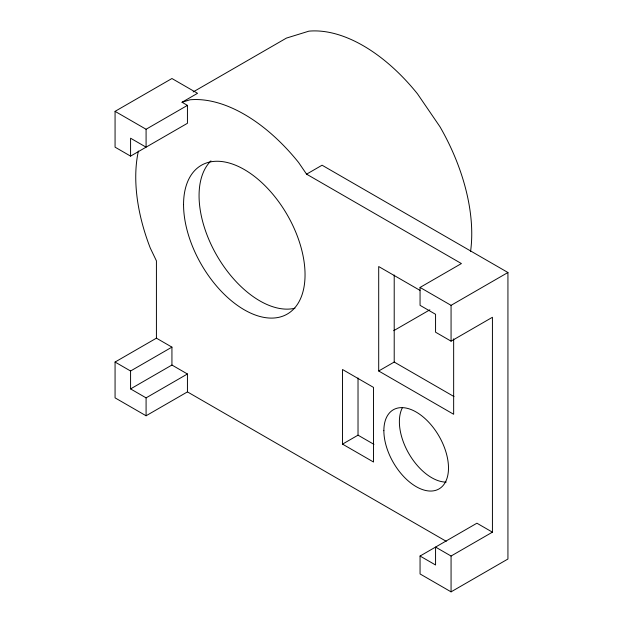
<?xml version="1.0" encoding="UTF-8"?>
<svg xmlns="http://www.w3.org/2000/svg" width="623" height="623" viewBox="0 0 623 623"><rect width="100%" height="100%" fill="white"/><g stroke="black" fill="none" stroke-linecap="round" stroke-linejoin="round"><path stroke-width="0.93" d="M115.068 111.353L171.932 78.521L197.538 93.31L182.033 102.258L187.437 105.38L187.437 123.292L130.573 156.116L115.068 147.168L115.068 111.353L146.086 129.257L187.437 105.38M193.138 91.955L286.432 38.089L308.915 31.15A153.523 88.637 60 0 1 417.472 93.824L439.955 126.726A153.523 88.637 60 0 1 470.567 251.443M306.571 174.16L322.075 165.212L507.932 272.508L507.932 559.018L451.068 591.85L420.058 573.947L420.058 556.035L476.914 523.211L492.427 532.159L492.427 317.278L451.068 341.155L435.563 332.199L435.563 314.296L420.058 305.34L420.058 287.437L461.409 263.56L306.571 174.16L298.581 162.463A153.523 88.637 60 0 0 190.023 99.789L182.033 102.258M446.232 541.309L187.437 391.89L146.086 415.767L115.068 397.863L115.068 362.049L156.42 338.172L171.932 347.128L171.932 365.031L130.573 388.908L130.573 371.004L171.932 347.128M130.573 388.908L146.086 397.863L187.437 373.987L187.437 391.89M393.72 330.681L429.862 309.818M420.058 287.437L451.068 305.34L507.932 272.508M419.964 290.365L378.698 266.543L378.698 370.997L394.211 362.049L454.003 396.571M342.518 444.121L373.527 462.025L373.527 387.413L342.518 369.509L342.518 444.121L358.023 435.166L373.948 444.363M420.058 556.035L435.563 564.991L435.563 547.08L451.068 556.035L492.427 532.159M378.698 370.997L453.653 414.272L453.653 338.834M171.932 365.031L187.437 373.987M115.068 362.049L130.573 371.004M451.068 305.34L451.068 341.155M451.068 556.035L451.068 591.85M394.211 275L394.211 362.049M358.023 377.997L358.023 435.166M156.42 338.172L156.42 260.85L150.291 248.079A153.523 88.637 60 0 1 138.392 151.039M146.086 129.257L146.086 147.168L130.573 138.213L130.573 156.116M146.086 397.863L146.086 415.767M446.193 482.101A45.689 26.376 60 0 1 409.179 454.151A45.689 26.376 60 0 1 402.403 407.715M294.944 308.221A85.896 49.591 60 0 1 216.454 254.83A85.896 49.591 60 0 1 210.932 160.874M383.869 430.688A45.689 26.376 60 0 0 432.331 490.979A45.689 26.376 60 0 0 432.331 426.358A45.689 26.376 60 0 0 383.869 430.688M183.559 204.617A85.896 49.591 60 0 0 274.673 317.956A85.896 49.591 60 0 0 274.673 196.479A85.896 49.591 60 0 0 183.559 204.617"/></g></svg>
